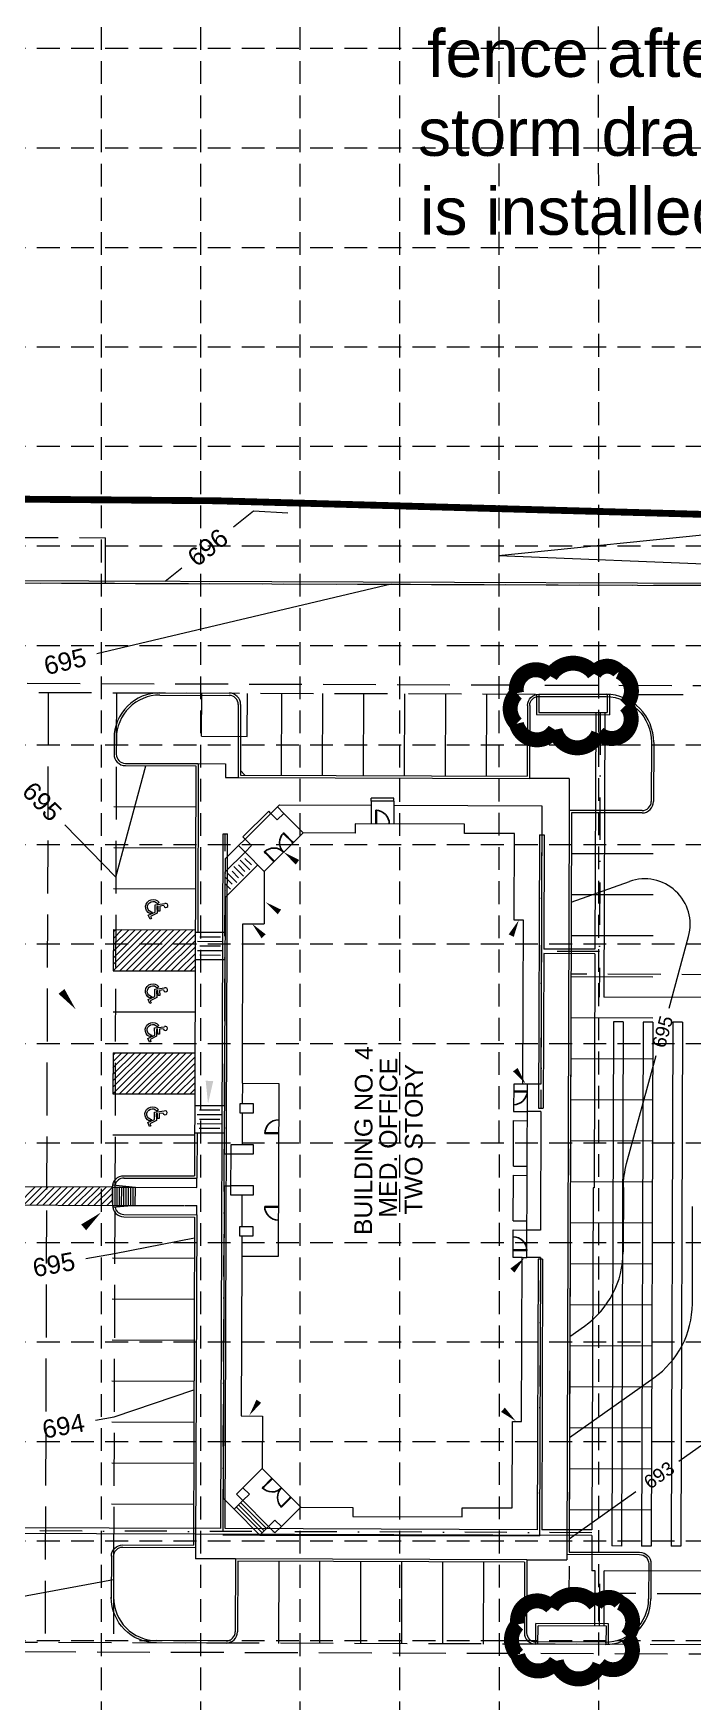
# Model space of a CAD drawing. Header units: feet. Extents: x 2476148 to 2477024, y 7088332 to 7089732.
# Drawn here: x 2476680.5 to 2476825.3, y 7089062.4 to 7089428.5 of the extents above; entities that cross this region are included whole.
import ezdxf
from ezdxf.enums import TextEntityAlignment as Align

# ---------------------------------------------------------------- set-up
doc = ezdxf.new("R2010")
doc.units = ezdxf.units.FT
doc.header["$MEASUREMENT"] = 0
for name, pattern in [('DGN Style 3', [16.243321, 11.602372, -4.640949]), ('DGN Style 4', [18.575397, 9.281897, -4.640949, 0.011602, -4.640949]), ('HIDDEN', [0.375, 0.25, -0.125])]:
    doc.linetypes.add(name, pattern=pattern)
for name, color, linetype in [('GRID', 254, 'HIDDEN'), ('LEGEND', 7, 'Continuous'), ('LIMITS OF DISTURBANCE', 1, 'HIDDEN')]:
    doc.layers.add(name, color=color, linetype=linetype)
for name, color, linetype, lineweight in [('Level 17', 7, 'Continuous', 0), ('Level 19', 7, 'Continuous', 0), ('Level 25', 7, 'Continuous', 0), ('Level 38', 7, 'Continuous', 0), ('Level 4', 7, 'Continuous', 0), ('Level 48', 7, 'Continuous', 0), ('PC', 7, 'Continuous', 0)]:
    doc.layers.add(name, color=color, linetype=linetype, lineweight=lineweight)
doc.styles.get("Standard").update_dxf_attribs({"font": 'ARIAL.TTF'})

msp = doc.modelspace()

# ---------------------------------------------------------------- linework, layer by layer
at = {"color": 0, "linetype": 'ByBlock', "lineweight": -2}
for p, q in [((2476755.72, 7089257.68), (2476755.73, 7089258.01)), ((2476755.72, 7089255.34), (2476755.72, 7089257.68)), ((2476755.89, 7089257.67), (2476755.72, 7089257.68)), ((2476755.73, 7089258.01), (2476755.89, 7089258.01)), ((2476755.81, 7089257.67), (2476755.8, 7089255.34)), ((2476755.88, 7089255.34), (2476755.89, 7089257.67)), ((2476755.89, 7089257.67), (2476755.89, 7089258.01)), ((2476735.52, 7089253.09), (2476735.4, 7089252.97)), ((2476735.64, 7089252.73), (2476735.4, 7089252.97)), ((2476735.76, 7089252.85), (2476735.52, 7089253.09)), ((2476735.76, 7089252.85), (2476735.64, 7089252.73)), ((2476737.29, 7089251.07), (2476735.64, 7089252.73)), ((2476735.69, 7089252.79), (2476737.35, 7089251.12)), ((2476737.41, 7089251.18), (2476735.76, 7089252.85)), ((2476755.88, 7089255.34), (2476755.72, 7089255.34)), ((2476755.72, 7089255.01), (2476755.72, 7089255.34)), ((2476755.88, 7089255.01), (2476755.88, 7089255.34)), ((2476731.26, 7089248.86), (2476731.38, 7089248.97)), ((2476731.5, 7089248.62), (2476731.26, 7089248.86)), ((2476731.62, 7089248.74), (2476731.38, 7089248.97)), ((2476731.62, 7089248.74), (2476731.5, 7089248.62)), ((2476733.27, 7089247.07), (2476731.62, 7089248.74)), ((2476737.41, 7089251.18), (2476737.29, 7089251.07)), ((2476737.52, 7089250.83), (2476737.29, 7089251.07)), ((2476737.64, 7089250.95), (2476737.41, 7089251.18)), ((2476733.15, 7089246.95), (2476731.5, 7089248.62)), ((2476733.21, 7089247.01), (2476731.56, 7089248.68)), ((2476733.15, 7089246.95), (2476733.27, 7089247.07)), ((2476733.39, 7089246.72), (2476733.15, 7089246.95)), ((2476733.5, 7089246.84), (2476733.27, 7089247.07)), ((2476786.02, 7089196.41), (2476786.36, 7089196.41)), ((2476786.02, 7089196.24), (2476786.35, 7089196.24)), ((2476786.35, 7089196.24), (2476786.36, 7089196.41)), ((2476788.69, 7089196.32), (2476786.35, 7089196.33)), ((2476786.35, 7089196.24), (2476788.69, 7089196.24)), ((2476786.36, 7089196.41), (2476788.69, 7089196.4)), ((2476788.69, 7089196.4), (2476789.02, 7089196.4)), ((2476788.69, 7089196.24), (2476788.69, 7089196.4)), ((2476788.69, 7089196.24), (2476789.02, 7089196.23)), ((2476789.02, 7089196.4), (2476789.02, 7089196.23)), ((2476731.73, 7089187.26), (2476731.4, 7089187.26)), ((2476731.4, 7089187.09), (2476731.4, 7089187.26)), ((2476731.73, 7089187.09), (2476731.4, 7089187.09)), ((2476734.07, 7089187.25), (2476731.73, 7089187.26)), ((2476731.73, 7089187.26), (2476731.73, 7089187.09)), ((2476731.73, 7089187.17), (2476734.07, 7089187.17)), ((2476734.07, 7089187.08), (2476731.73, 7089187.09)), ((2476734.07, 7089187.25), (2476734.07, 7089187.08)), ((2476734.4, 7089187.25), (2476734.07, 7089187.25)), ((2476734.4, 7089187.08), (2476734.07, 7089187.08)), ((2476731.68, 7089171.09), (2476731.35, 7089171.09)), ((2476731.35, 7089171.09), (2476731.35, 7089170.93)), ((2476731.68, 7089170.92), (2476731.35, 7089170.93)), ((2476734.01, 7089171.08), (2476731.68, 7089171.09)), ((2476731.68, 7089170.92), (2476731.68, 7089171.09)), ((2476731.68, 7089171.01), (2476734.01, 7089171)), ((2476734.01, 7089170.92), (2476731.68, 7089170.92)), ((2476734.01, 7089170.92), (2476734.01, 7089171.08)), ((2476734.35, 7089171.08), (2476734.01, 7089171.08)), ((2476734.35, 7089170.92), (2476734.01, 7089170.92)), ((2476785.91, 7089161.58), (2476786.24, 7089161.58)), ((2476785.91, 7089161.41), (2476786.24, 7089161.41)), ((2476786.24, 7089161.58), (2476788.57, 7089161.57)), ((2476786.24, 7089161.58), (2476786.24, 7089161.41)), ((2476788.57, 7089161.49), (2476786.24, 7089161.49)), ((2476786.24, 7089161.41), (2476788.57, 7089161.4)), ((2476788.57, 7089161.57), (2476788.91, 7089161.57)), ((2476788.57, 7089161.57), (2476788.57, 7089161.4)), ((2476788.57, 7089161.4), (2476788.91, 7089161.4)), ((2476788.91, 7089161.4), (2476788.91, 7089161.57)), ((2476732.71, 7089111.21), (2476731.05, 7089109.56)), ((2476732.77, 7089111.15), (2476731.11, 7089109.5)), ((2476732.83, 7089111.09), (2476731.16, 7089109.44)), ((2476732.95, 7089111.44), (2476732.71, 7089111.21)), ((2476732.71, 7089111.21), (2476732.83, 7089111.09)), ((2476733.06, 7089111.33), (2476732.83, 7089111.09)), ((2476731.05, 7089109.56), (2476730.81, 7089109.32)), ((2476730.81, 7089109.32), (2476730.93, 7089109.2)), ((2476731.16, 7089109.44), (2476730.93, 7089109.2)), ((2476731.16, 7089109.44), (2476731.05, 7089109.56)), ((2476736.82, 7089107.07), (2476735.16, 7089105.42)), ((2476735.22, 7089105.36), (2476736.88, 7089107.01)), ((2476736.94, 7089106.95), (2476735.28, 7089105.3)), ((2476737.06, 7089107.31), (2476736.82, 7089107.07)), ((2476736.94, 7089106.95), (2476736.82, 7089107.07)), ((2476737.18, 7089107.19), (2476736.94, 7089106.95)), ((2476735.16, 7089105.42), (2476734.92, 7089105.18)), ((2476735.04, 7089105.06), (2476734.92, 7089105.18)), ((2476735.28, 7089105.3), (2476735.04, 7089105.06)), ((2476735.28, 7089105.3), (2476735.16, 7089105.42))]:
    msp.add_line(p, q, dxfattribs=at)
for centre, major_axis, start_param, end_param in [((2476755.72, 7089255.01), (2.12, 2.12), 5.494477, 7.065273), ((2476737.64, 7089250.95), (-2.13, 2.13), -0.003891, 1.567424), ((2476733.39, 7089246.72), (-2.13, 2.13), 4.709059, 6.279978), ((2476786.02, 7089196.41), (-2.12, 2.12), 2.352884, 3.923681), ((2476734.4, 7089187.08), (-2.12, 2.12), -0.788708, 0.782088), ((2476734.35, 7089171.08), (-2.12, 2.12), 0.782088, 2.352884), ((2476785.91, 7089161.41), (-2.12, 2.12), 3.923681, 5.494477), ((2476732.95, 7089111.44), (-2.13, 2.13), 1.567383, 3.138303), ((2476737.18, 7089107.19), (-2.13, 2.13), -0.003248, 1.568067)]:
    msp.add_ellipse(centre, major_axis=major_axis, ratio=1, start_param=start_param, end_param=end_param, dxfattribs=at)
at = {"color": 0, "lineweight": 0}
for points in [[(2476735.52, 7089248.84), (2476738.16, 7089246.1), (2476738.91, 7089247.11)], [(2476731.53, 7089237.87), (2476734.23, 7089235.2), (2476734.95, 7089236.22)], [(2476728.57, 7089233.12), (2476730.65, 7089229.94), (2476731.57, 7089230.79)], [(2476787.14, 7089233.88), (2476784.93, 7089230.79), (2476786.05, 7089230.24)], [(2476689.83, 7089214.35), (2476687.38, 7089218.79), (2476686.07, 7089217.75)], [(2476788.6, 7089198.07), (2476786.89, 7089201.46), (2476785.88, 7089200.72)], [(2476718.9, 7089193.63), (2476720.05, 7089198.57), (2476718.39, 7089198.68)], [(2476695.39, 7089169.74), (2476691.05, 7089167.12), (2476692.14, 7089165.85)], [(2476788.33, 7089159.74), (2476785.3, 7089157.44), (2476786.21, 7089156.58)], [(2476727.98, 7089125.23), (2476730.58, 7089128), (2476729.54, 7089128.69)], [(2476786.49, 7089123.97), (2476784.09, 7089126.92), (2476783.26, 7089125.98)]]:
    msp.add_solid(points, dxfattribs=at)
at = {"layer": 'GRID', "color": 252, "linetype": 'HIDDEN', "lineweight": 0, "ltscale": 20}
for p, q in [((2476695.48, 7088442.41), (2476695.48, 7089709.15)), ((2476717.32, 7088442.41), (2476717.32, 7089709.15)), ((2476739.15, 7088442.41), (2476739.15, 7089709.15)), ((2476760.99, 7088442.4), (2476760.99, 7089709.15)), ((2476782.94, 7088442.45), (2476782.83, 7089709.15)), ((2476804.75, 7088442.56), (2476804.67, 7089709.15)), ((2476171.34, 7089425.24), (2477001.22, 7089425.24)), ((2476171.34, 7089403.4), (2477001.22, 7089403.4)), ((2476171.34, 7089381.56), (2477001.22, 7089381.56)), ((2476171.34, 7089359.73), (2477001.22, 7089359.73)), ((2476171.34, 7089337.89), (2477001.22, 7089337.89)), ((2476171.34, 7089316.05), (2477001.22, 7089316.05)), ((2476171.34, 7089294.21), (2477001.22, 7089294.21)), ((2476171.34, 7089272.37), (2477001.22, 7089272.37)), ((2476171.34, 7089250.53), (2477001.22, 7089250.53)), ((2476171.34, 7089228.69), (2477001.22, 7089228.69)), ((2476171.34, 7089206.85), (2477001.22, 7089206.85)), ((2476171.34, 7089185.01), (2477001.22, 7089185.01)), ((2476171.34, 7089163.17), (2477001.22, 7089163.17)), ((2476171.34, 7089141.34), (2477001.22, 7089141.34)), ((2476171.34, 7089119.5), (2477001.22, 7089119.5)), ((2476171.34, 7089097.66), (2477001.22, 7089097.66)), ((2476171.34, 7089075.82), (2477001.22, 7089075.82))]:
    msp.add_line(p, q, dxfattribs=at)
at = {"layer": 'LEGEND', "color": 170, "ltscale": 100, "const_width": 3.28}
for points in [[(2476794.09, 7089287.44, 0.520567), (2476794.09, 7089287.44, 0.765195), (2476786.68, 7089283.7, 0.417879), (2476786.63, 7089276.99, 0.6649), (2476795.1, 7089275.7, 0.744833), (2476804.66, 7089274.9, 0.975642), (2476810.61, 7089281.04, 0.520567), (2476809.13, 7089288.45, 0.520567), (2476803.69, 7089287.96, 0.540264), (2476794.09, 7089287.44)], [(2476794.37, 7089083.09, 0.520567), (2476794.37, 7089083.09, 0.765195), (2476786.96, 7089079.36, 0.417879), (2476786.91, 7089072.65, 0.6649), (2476795.38, 7089071.36, 0.744833), (2476804.93, 7089070.55, 0.975642), (2476810.88, 7089076.7, 0.520567), (2476809.4, 7089084.11, 0.520567), (2476803.97, 7089083.61, 0.540264), (2476794.37, 7089083.09)]]:
    msp.add_lwpolyline(points, format="xyb", close=True, dxfattribs=at)
at = {"layer": 'Level 17', "color": 7, "linetype": 'Continuous', "lineweight": 0}
for p, q in [((2476732.71, 7089257.33), (2476727.04, 7089251.69)), ((2476734.13, 7089258.74), (2476732.71, 7089257.33)), ((2476732.71, 7089257.33), (2476734.12, 7089255.91)), ((2476734.12, 7089255.91), (2476735.54, 7089257.32)), ((2476735.54, 7089257.32), (2476734.13, 7089258.74)), ((2476739.77, 7089253.06), (2476735.54, 7089257.32)), ((2476739.77, 7089253.06), (2476731.26, 7089244.6)), ((2476751.21, 7089253.02), (2476739.77, 7089253.06)), ((2476751.22, 7089255.02), (2476751.21, 7089253.02)), ((2476775.22, 7089254.94), (2476751.22, 7089255.02)), ((2476775.21, 7089252.94), (2476775.22, 7089254.94)), ((2476786.21, 7089252.91), (2476775.21, 7089252.94)), ((2476786.15, 7089233.91), (2476786.21, 7089252.91)), ((2476727.04, 7089251.69), (2476725.62, 7089250.28)), ((2476725.62, 7089250.28), (2476727.03, 7089248.86)), ((2476727.03, 7089248.86), (2476728.45, 7089250.27)), ((2476727.03, 7089248.86), (2476731.26, 7089244.6)), ((2476728.45, 7089250.27), (2476727.04, 7089251.69)), ((2476731.26, 7089244.6), (2476731.22, 7089233.09)), ((2476726.44, 7089198.11), (2476726.55, 7089233.11)), ((2476726.55, 7089233.11), (2476731.22, 7089233.09)), ((2476788.15, 7089233.9), (2476786.15, 7089233.91)), ((2476788.03, 7089197.9), (2476788.15, 7089233.9)), ((2476726.44, 7089198.11), (2476726.42, 7089193.61)), ((2476726.44, 7089198.11), (2476734.44, 7089198.08)), ((2476734.44, 7089198.08), (2476734.31, 7089160.08)), ((2476786.03, 7089197.91), (2476786.01, 7089191.91)), ((2476788.03, 7089197.9), (2476786.03, 7089197.91)), ((2476789.03, 7089197.9), (2476788.03, 7089197.9)), ((2476788.9, 7089159.9), (2476789.03, 7089197.9)), ((2476725.92, 7089193.61), (2476725.91, 7089191.61)), ((2476725.91, 7089191.61), (2476728.91, 7089191.6)), ((2476728.92, 7089193.6), (2476725.92, 7089193.61)), ((2476726.41, 7089191.61), (2476726.39, 7089184.61)), ((2476728.91, 7089191.6), (2476728.92, 7089193.6)), ((2476786.01, 7089191.91), (2476789.01, 7089191.9)), ((2476785.97, 7089179.91), (2476786, 7089189.91)), ((2476786, 7089189.91), (2476789, 7089189.9)), ((2476723.89, 7089184.62), (2476723.89, 7089182.62)), ((2476728.89, 7089184.6), (2476723.89, 7089184.62)), ((2476728.89, 7089182.6), (2476728.89, 7089184.6)), ((2476723.89, 7089182.62), (2476723.86, 7089175.62)), ((2476723.89, 7089182.62), (2476728.89, 7089182.6)), ((2476785.97, 7089179.91), (2476788.97, 7089179.9)), ((2476723.86, 7089175.62), (2476723.86, 7089173.62)), ((2476728.86, 7089175.6), (2476723.86, 7089175.62)), ((2476728.86, 7089173.6), (2476728.86, 7089175.6)), ((2476785.93, 7089167.91), (2476785.96, 7089177.91)), ((2476785.96, 7089177.91), (2476788.96, 7089177.9)), ((2476723.86, 7089173.62), (2476728.86, 7089173.6)), ((2476726.36, 7089173.61), (2476726.33, 7089166.61)), ((2476725.83, 7089166.61), (2476725.83, 7089164.61)), ((2476728.83, 7089166.6), (2476725.83, 7089166.61)), ((2476725.83, 7089164.61), (2476728.83, 7089164.6)), ((2476726.33, 7089164.61), (2476726.31, 7089160.11)), ((2476728.83, 7089164.6), (2476728.83, 7089166.6)), ((2476785.9, 7089159.91), (2476785.92, 7089165.91)), ((2476785.92, 7089165.91), (2476788.92, 7089165.9)), ((2476785.93, 7089167.91), (2476788.93, 7089167.9)), ((2476726.31, 7089160.11), (2476726.19, 7089125.11)), ((2476734.31, 7089160.08), (2476726.31, 7089160.11)), ((2476787.9, 7089159.9), (2476785.9, 7089159.91)), ((2476787.78, 7089123.91), (2476787.9, 7089159.9)), ((2476787.9, 7089159.9), (2476788.9, 7089159.9)), ((2476726.19, 7089125.11), (2476730.86, 7089125.09)), ((2476730.86, 7089125.09), (2476730.82, 7089113.58)), ((2476785.72, 7089104.91), (2476785.78, 7089123.91)), ((2476785.78, 7089123.91), (2476787.78, 7089123.91)), ((2476730.82, 7089113.58), (2476726.57, 7089109.35)), ((2476730.82, 7089113.58), (2476739.28, 7089105.07)), ((2476726.57, 7089109.35), (2476725.15, 7089107.94)), ((2476725.15, 7089107.94), (2476726.56, 7089106.52)), ((2476726.56, 7089106.52), (2476727.98, 7089107.93)), ((2476726.56, 7089106.52), (2476732.2, 7089100.85)), ((2476727.98, 7089107.93), (2476726.57, 7089109.35)), ((2476735.02, 7089100.84), (2476739.28, 7089105.07)), ((2476739.28, 7089105.07), (2476750.72, 7089105.03)), ((2476750.72, 7089105.03), (2476750.71, 7089103.03)), ((2476750.71, 7089103.03), (2476774.71, 7089102.95)), ((2476774.71, 7089102.95), (2476774.72, 7089104.95)), ((2476774.72, 7089104.95), (2476785.72, 7089104.91)), ((2476733.61, 7089102.26), (2476732.2, 7089100.85)), ((2476732.2, 7089100.85), (2476733.6, 7089099.43)), ((2476733.6, 7089099.43), (2476735.02, 7089100.84)), ((2476735.02, 7089100.84), (2476733.61, 7089102.26))]:
    msp.add_line(p, q, dxfattribs=at)
at = {"layer": 'Level 25', "color": 7, "linetype": 'DGN Style 3', "lineweight": 0}
for p, q in [((2476674.42, 7089317.9), (2476696.42, 7089317.83)), ((2476696.38, 7089307.83), (2476696.42, 7089317.83)), ((2476443.11, 7089308.67), (2476904.88, 7089307.14)), ((2476370.58, 7089286.91), (2476919.81, 7089285.09)), ((2476438.08, 7089284.68), (2476860.8, 7089283.29)), ((2476683.8, 7089283.87), (2476683.11, 7089075.37)), ((2476698.8, 7089283.82), (2476698.11, 7089075.32)), ((2476717.49, 7089274.26), (2476717.57, 7089283.7)), ((2476727.49, 7089274.23), (2476727.57, 7089283.67)), ((2476717.49, 7089274.26), (2476727.49, 7089274.23)), ((2476798.61, 7089222.05), (2476798.16, 7089086.15)), ((2476867.05, 7089221.82), (2476798.61, 7089222.05)), ((2476877.85, 7089085.89), (2476798.16, 7089086.15)), ((2476353.42, 7089074.46), (2476919.11, 7089072.59)), ((2476860.11, 7089074.79), (2476424.34, 7089076.23))]:
    msp.add_line(p, q, dxfattribs=at)
at = {"layer": 'Level 38', "color": 7, "linetype": 'Continuous', "lineweight": 0}
for p, q in [((2476443.11, 7089308.67), (2476904.88, 7089307.14)), ((2476443.12, 7089309.17), (2476905.38, 7089307.64)), ((2476708.3, 7089283.79), (2476723.55, 7089283.74)), ((2476708.3, 7089283.29), (2476723.55, 7089283.24)), ((2476735.05, 7089283.7), (2476735, 7089265.7)), ((2476744.05, 7089283.67), (2476744, 7089265.67)), ((2476753.05, 7089283.64), (2476753, 7089265.64)), ((2476762.05, 7089283.61), (2476761.99, 7089265.61)), ((2476771.05, 7089283.58), (2476770.99, 7089265.58)), ((2476780.05, 7089283.55), (2476779.99, 7089265.55)), ((2476791.55, 7089283.51), (2476806.3, 7089283.47)), ((2476791.55, 7089283.01), (2476806.3, 7089282.97)), ((2476725.55, 7089281.23), (2476725.49, 7089265.23)), ((2476726.05, 7089281.23), (2476726, 7089265.73)), ((2476789.05, 7089281.02), (2476788.99, 7089265.52)), ((2476789.55, 7089281.02), (2476789.49, 7089265.02)), ((2476698.27, 7089273.82), (2476698.26, 7089270.32)), ((2476698.77, 7089273.82), (2476698.76, 7089270.32)), ((2476816.27, 7089272.93), (2476816.23, 7089259.93)), ((2476816.77, 7089272.93), (2476816.73, 7089259.93)), ((2476700.75, 7089268.32), (2476716.75, 7089268.26)), ((2476700.75, 7089267.82), (2476716.25, 7089267.76)), ((2476716.25, 7089267.76), (2476715.95, 7089177.76)), ((2476716.75, 7089268.26), (2476716.63, 7089231.26)), ((2476716.75, 7089268.26), (2476722.75, 7089268.24)), ((2476722.75, 7089268.24), (2476722.74, 7089265.24)), ((2476722.74, 7089265.24), (2476725.49, 7089265.23)), ((2476725.49, 7089265.23), (2476789.49, 7089265.02)), ((2476726, 7089265.73), (2476788.99, 7089265.52)), ((2476798.24, 7089264.99), (2476789.49, 7089265.02)), ((2476798.24, 7089264.99), (2476798.22, 7089257.99)), ((2476754.73, 7089260.01), (2476754.72, 7089255.01)), ((2476759.73, 7089260.67), (2476754.73, 7089260.68)), ((2476754.73, 7089260.01), (2476754.73, 7089260.68)), ((2476759.73, 7089260), (2476754.73, 7089260.01)), ((2476759.73, 7089260), (2476759.72, 7089255)), ((2476759.73, 7089260), (2476759.73, 7089260.67)), ((2476698.22, 7089258.82), (2476716.22, 7089258.76)), ((2476732.24, 7089257.8), (2476726.57, 7089252.16)), ((2476732.71, 7089257.33), (2476732.24, 7089257.8)), ((2476734.6, 7089259.2), (2476734.13, 7089258.74)), ((2476734.6, 7089259.2), (2476754.73, 7089259.14)), ((2476759.73, 7089259.12), (2476792.22, 7089259.01)), ((2476792.22, 7089259.01), (2476792.02, 7089197.89)), ((2476798.22, 7089257.99), (2476797.68, 7089094.74)), ((2476798.72, 7089257.49), (2476798.18, 7089095.24)), ((2476814.22, 7089257.94), (2476798.22, 7089257.99)), ((2476814.22, 7089257.44), (2476798.72, 7089257.49)), ((2476698.19, 7089249.82), (2476716.19, 7089249.76)), ((2476725.62, 7089250.28), (2476722.68, 7089247.36)), ((2476727.03, 7089248.86), (2476722.68, 7089244.54)), ((2476727.04, 7089251.69), (2476726.57, 7089252.16)), ((2476729.85, 7089246.02), (2476722.66, 7089238.88)), ((2476722.68, 7089247.36), (2476722.68, 7089244.54)), ((2476724.54, 7089245.69), (2476726.66, 7089243.56)), ((2476725.6, 7089246.04), (2476727.01, 7089244.62)), ((2476725.96, 7089247.1), (2476728.08, 7089244.97)), ((2476727.02, 7089247.45), (2476728.43, 7089246.03)), ((2476816.69, 7089248.43), (2476798.69, 7089248.49)), ((2476722.66, 7089238.88), (2476722.68, 7089244.54)), ((2476722.67, 7089243.31), (2476724.18, 7089241.8)), ((2476722.67, 7089241.9), (2476723.82, 7089240.74)), ((2476723.12, 7089244.28), (2476725.24, 7089242.15)), ((2476724.19, 7089244.63), (2476725.6, 7089243.21)), ((2476698.16, 7089240.82), (2476716.16, 7089240.76)), ((2476708.16, 7089237.77), (2476707.83, 7089237.52)), ((2476722.66, 7089238.88), (2476722.47, 7089182.62)), ((2476722.66, 7089240.49), (2476722.76, 7089240.39)), ((2476816.66, 7089239.43), (2476798.66, 7089239.49)), ((2476706.7, 7089235.61), (2476706.14, 7089235.34)), ((2476698.13, 7089231.82), (2476698.1, 7089222.82)), ((2476698.1, 7089222.82), (2476707.13, 7089231.79)), ((2476698.11, 7089225.65), (2476704.3, 7089231.8)), ((2476698.11, 7089224.24), (2476705.72, 7089231.8)), ((2476698.12, 7089228.48), (2476701.48, 7089231.81)), ((2476698.12, 7089227.07), (2476702.89, 7089231.81)), ((2476698.13, 7089231.31), (2476698.65, 7089231.82)), ((2476698.13, 7089229.89), (2476700.06, 7089231.82)), ((2476698.13, 7089231.82), (2476716.13, 7089231.76)), ((2476699.52, 7089222.82), (2476708.55, 7089231.79)), ((2476700.93, 7089222.81), (2476709.96, 7089231.78)), ((2476702.35, 7089222.81), (2476711.38, 7089231.78)), ((2476703.76, 7089222.8), (2476712.79, 7089231.78)), ((2476705.17, 7089222.8), (2476714.2, 7089231.77)), ((2476706.59, 7089222.8), (2476715.62, 7089231.77)), ((2476708, 7089222.79), (2476716.13, 7089230.86)), ((2476716.13, 7089231.26), (2476722.63, 7089231.24)), ((2476816.63, 7089230.43), (2476798.63, 7089230.49)), ((2476709.42, 7089222.79), (2476716.13, 7089229.45)), ((2476710.83, 7089222.78), (2476716.12, 7089228.04)), ((2476716.62, 7089229.26), (2476722.12, 7089229.24)), ((2476716.62, 7089227.26), (2476722.12, 7089227.24)), ((2476717.12, 7089228.26), (2476721.62, 7089228.25)), ((2476717.13, 7089230.26), (2476721.63, 7089230.25)), ((2476712.25, 7089222.78), (2476716.12, 7089226.62)), ((2476713.66, 7089222.77), (2476716.11, 7089225.21)), ((2476715.07, 7089222.77), (2476716.11, 7089223.79)), ((2476716.11, 7089225.26), (2476722.61, 7089225.24)), ((2476717.11, 7089226.26), (2476721.61, 7089226.25)), ((2476698.1, 7089222.82), (2476716.1, 7089222.76)), ((2476816.6, 7089221.43), (2476798.6, 7089221.49)), ((2476706.65, 7089217.11), (2476706.09, 7089216.84)), ((2476708.11, 7089219.26), (2476707.77, 7089219.02)), ((2476698.07, 7089213.82), (2476716.07, 7089213.76)), ((2476816.57, 7089212.43), (2476798.57, 7089212.49)), ((2476706.61, 7089208.61), (2476706.05, 7089208.34)), ((2476708.07, 7089210.77), (2476707.74, 7089210.52)), ((2476698.04, 7089204.82), (2476698.01, 7089195.82)), ((2476698.02, 7089198.65), (2476704.21, 7089204.8)), ((2476698.02, 7089197.24), (2476705.63, 7089204.8)), ((2476698.03, 7089201.48), (2476701.39, 7089204.81)), ((2476698.03, 7089200.07), (2476702.8, 7089204.81)), ((2476698.04, 7089204.31), (2476698.56, 7089204.82)), ((2476698.04, 7089202.89), (2476699.97, 7089204.82)), ((2476698.04, 7089204.82), (2476716.04, 7089204.76)), ((2476698.01, 7089195.82), (2476707.04, 7089204.79)), ((2476699.43, 7089195.82), (2476708.46, 7089204.79)), ((2476700.84, 7089195.81), (2476709.87, 7089204.78)), ((2476702.26, 7089195.81), (2476711.29, 7089204.78)), ((2476703.67, 7089195.81), (2476712.7, 7089204.78)), ((2476705.08, 7089195.8), (2476714.11, 7089204.77)), ((2476706.5, 7089195.8), (2476715.53, 7089204.77)), ((2476707.91, 7089195.79), (2476716.04, 7089203.86)), ((2476709.33, 7089195.79), (2476716.04, 7089202.45)), ((2476816.54, 7089203.43), (2476798.54, 7089203.49)), ((2476710.74, 7089195.78), (2476716.03, 7089201.04)), ((2476712.16, 7089195.78), (2476716.03, 7089199.62)), ((2476713.57, 7089195.77), (2476716.02, 7089198.21)), ((2476792.02, 7089197.89), (2476789.03, 7089197.9)), ((2476698.01, 7089195.82), (2476716.01, 7089195.76)), ((2476714.98, 7089195.77), (2476716.02, 7089196.79)), ((2476816.51, 7089194.43), (2476798.51, 7089194.49)), ((2476708.02, 7089192.26), (2476707.68, 7089192.02)), ((2476716.01, 7089193.26), (2476722.51, 7089193.24)), ((2476716.5, 7089191.26), (2476722, 7089191.24)), ((2476717, 7089192.26), (2476721.5, 7089192.25)), ((2476717, 7089190.26), (2476721.5, 7089190.25)), ((2476792, 7089191.89), (2476789.01, 7089191.9)), ((2476792, 7089191.89), (2476791.92, 7089165.89)), ((2476697.98, 7089186.82), (2476715.98, 7089186.76)), ((2476706.56, 7089190.11), (2476706, 7089189.84)), ((2476715.99, 7089187.26), (2476722.49, 7089187.24)), ((2476716.49, 7089187.26), (2476716.45, 7089177.26)), ((2476716.49, 7089189.26), (2476721.99, 7089189.24)), ((2476716.99, 7089188.26), (2476721.49, 7089188.25)), ((2476816.48, 7089185.43), (2476798.48, 7089185.49)), ((2476722.47, 7089182.62), (2476723.89, 7089182.62)), ((2476698, 7089175.82), (2476702.94, 7089175.31)), ((2476700.45, 7089177.82), (2476715.95, 7089177.76)), ((2476700.45, 7089177.32), (2476716.45, 7089177.26)), ((2476716.45, 7089175.26), (2476716.45, 7089177.26)), ((2476722.45, 7089175.62), (2476722.22, 7089107.09)), ((2476722.45, 7089175.62), (2476723.86, 7089175.62)), ((2476816.45, 7089176.43), (2476798.45, 7089176.49)), ((2476697.94, 7089175.32), (2476673.9, 7089175.4)), ((2476680.97, 7089175.38), (2476676.96, 7089171.39)), ((2476682.38, 7089175.38), (2476678.37, 7089171.39)), ((2476683.8, 7089175.37), (2476679.79, 7089171.38)), ((2476685.21, 7089175.37), (2476681.2, 7089171.38)), ((2476686.63, 7089175.36), (2476682.61, 7089171.37)), ((2476688.04, 7089175.36), (2476684.03, 7089171.37)), ((2476689.46, 7089175.35), (2476685.44, 7089171.37)), ((2476690.87, 7089175.35), (2476686.86, 7089171.36)), ((2476692.28, 7089175.34), (2476688.27, 7089171.36)), ((2476693.7, 7089175.34), (2476689.68, 7089171.35)), ((2476695.11, 7089175.33), (2476691.1, 7089171.35)), ((2476696.53, 7089175.33), (2476692.51, 7089171.34)), ((2476697.94, 7089175.32), (2476693.93, 7089171.34)), ((2476697.94, 7089173.91), (2476695.34, 7089171.33)), ((2476697.93, 7089172.5), (2476696.76, 7089171.33)), ((2476697.95, 7089175.32), (2476697.93, 7089171.32)), ((2476697.94, 7089175.32), (2476702.94, 7089175.31)), ((2476698.45, 7089175.32), (2476698.43, 7089171.32)), ((2476702.93, 7089171.31), (2476702.94, 7089175.31)), ((2476702.94, 7089175.31), (2476716.45, 7089175.26)), ((2476673.89, 7089171.4), (2476697.97, 7089171.32)), ((2476697.97, 7089171.32), (2476702.93, 7089171.31)), ((2476702.93, 7089171.31), (2476697.98, 7089170.83)), ((2476700.42, 7089168.82), (2476715.92, 7089168.76)), ((2476700.43, 7089169.32), (2476716.43, 7089169.26)), ((2476702.93, 7089171.31), (2476713.73, 7089171.27)), ((2476713.91, 7089171.27), (2476716.43, 7089171.26)), ((2476715.92, 7089168.76), (2476715.69, 7089096.76)), ((2476716.43, 7089169.26), (2476716.18, 7089096.26)), ((2476716.43, 7089169.26), (2476716.43, 7089171.26)), ((2476791.92, 7089165.89), (2476788.92, 7089165.9)), ((2476816.42, 7089167.43), (2476798.42, 7089167.49)), ((2476697.89, 7089159.82), (2476715.89, 7089159.76)), ((2476791.9, 7089159.89), (2476788.9, 7089159.9)), ((2476791.9, 7089159.89), (2476791.69, 7089098.76)), ((2476816.39, 7089158.43), (2476798.39, 7089158.49)), ((2476697.86, 7089150.82), (2476715.86, 7089150.76)), ((2476816.36, 7089149.43), (2476798.36, 7089149.49)), ((2476697.83, 7089141.82), (2476715.83, 7089141.76)), ((2476816.33, 7089140.43), (2476798.33, 7089140.49)), ((2476697.81, 7089132.82), (2476715.8, 7089132.76)), ((2476816.3, 7089131.43), (2476798.3, 7089131.49)), ((2476697.78, 7089123.82), (2476715.78, 7089123.76)), ((2476816.27, 7089122.43), (2476798.27, 7089122.49)), ((2476697.75, 7089114.82), (2476715.75, 7089114.76)), ((2476816.24, 7089113.43), (2476798.24, 7089113.49)), ((2476722.22, 7089107.09), (2476724.66, 7089104.64)), ((2476724.66, 7089104.64), (2476726.56, 7089106.52)), ((2476726.08, 7089106.05), (2476731.72, 7089100.38)), ((2476697.72, 7089105.82), (2476715.72, 7089105.76)), ((2476724.66, 7089104.64), (2476730.29, 7089098.96)), ((2476725.13, 7089105.11), (2476730.77, 7089099.43)), ((2476725.61, 7089105.58), (2476731.24, 7089099.9)), ((2476816.21, 7089104.43), (2476798.21, 7089104.49)), ((2476730.29, 7089098.96), (2476732.2, 7089100.85)), ((2476730.29, 7089098.97), (2476791.69, 7089098.76)), ((2476700.18, 7089096.32), (2476716.18, 7089096.26)), ((2476700.19, 7089096.82), (2476715.69, 7089096.76)), ((2476716.18, 7089096.26), (2476716.18, 7089093.76)), ((2476798.18, 7089095.24), (2476813.68, 7089095.19)), ((2476697.68, 7089094.32), (2476697.65, 7089085.32)), ((2476698.18, 7089094.32), (2476698.15, 7089085.32)), ((2476724.93, 7089093.73), (2476716.18, 7089093.76)), ((2476724.93, 7089093.73), (2476724.87, 7089077.73)), ((2476788.93, 7089093.52), (2476724.93, 7089093.73)), ((2476725.42, 7089093.23), (2476725.37, 7089077.73)), ((2476788.42, 7089093.02), (2476725.42, 7089093.23)), ((2476734.42, 7089093.2), (2476734.36, 7089075.2)), ((2476743.42, 7089093.17), (2476743.36, 7089075.17)), ((2476752.42, 7089093.14), (2476752.36, 7089075.14)), ((2476761.42, 7089093.11), (2476761.36, 7089075.11)), ((2476770.42, 7089093.08), (2476770.36, 7089075.08)), ((2476779.42, 7089093.05), (2476779.36, 7089075.05)), ((2476788.42, 7089093.02), (2476788.37, 7089077.52)), ((2476788.93, 7089093.52), (2476788.87, 7089077.52)), ((2476788.93, 7089093.52), (2476797.68, 7089093.49)), ((2476797.68, 7089094.74), (2476813.68, 7089094.69)), ((2476797.68, 7089094.74), (2476797.68, 7089093.49)), ((2476815.67, 7089092.68), (2476815.65, 7089084.93)), ((2476816.17, 7089092.68), (2476816.15, 7089084.93)), ((2476697.65, 7089085.32), (2476697.65, 7089085.07)), ((2476698.15, 7089085.32), (2476698.15, 7089085.32)), ((2476722.86, 7089075.24), (2476707.61, 7089075.29)), ((2476722.87, 7089075.74), (2476707.62, 7089075.79)), ((2476806.11, 7089074.97), (2476790.86, 7089075.02)), ((2476806.12, 7089075.47), (2476790.87, 7089075.52))]:
    msp.add_line(p, q, dxfattribs=at)
at = {"layer": 'Level 38', "color": 7, "lineweight": 0}
for p, q in [((2476697.93, 7089171.82), (2476697.94, 7089174.82)), ((2476698.93, 7089171.32), (2476698.94, 7089175.32)), ((2476699.43, 7089171.32), (2476699.44, 7089175.32)), ((2476699.93, 7089171.32), (2476699.94, 7089175.32)), ((2476700.43, 7089171.32), (2476700.44, 7089175.32)), ((2476700.93, 7089171.31), (2476700.94, 7089175.31)), ((2476701.43, 7089171.31), (2476701.44, 7089175.31)), ((2476701.93, 7089171.31), (2476701.94, 7089175.31)), ((2476702.43, 7089171.31), (2476702.44, 7089175.31))]:
    msp.add_line(p, q, dxfattribs=at)
at = {"layer": 'Level 38', "color": 7, "linetype": 'Continuous', "lineweight": 0, "flags": 128}
for points in [[(2476709.2, 7089237.09), (2476708.33, 7089237), (2476708.34, 7089235.89), (2476707.98, 7089235.86), (2476707.93, 7089236.95), (2476707.67, 7089236.93), (2476707.71, 7089235.44), (2476706.27, 7089234.74), (2476706.47, 7089234.25), (2476706.17, 7089234.12), (2476705.79, 7089234.97), (2476707.3, 7089235.68), (2476707.27, 7089237.29), (2476709.42, 7089237.53)], [(2476709.14, 7089218.58), (2476708.28, 7089218.49), (2476708.29, 7089217.39), (2476707.93, 7089217.36), (2476707.88, 7089218.44), (2476707.61, 7089218.42), (2476707.66, 7089216.93), (2476706.22, 7089216.23), (2476706.42, 7089215.75), (2476706.12, 7089215.62), (2476705.74, 7089216.47), (2476707.25, 7089217.17), (2476707.21, 7089218.79), (2476709.36, 7089219.03)], [(2476709.11, 7089210.09), (2476708.24, 7089210), (2476708.26, 7089208.89), (2476707.89, 7089208.86), (2476707.84, 7089209.95), (2476707.58, 7089209.93), (2476707.62, 7089208.44), (2476706.18, 7089207.74), (2476706.38, 7089207.25), (2476706.08, 7089207.12), (2476705.7, 7089207.97), (2476707.21, 7089208.68), (2476707.18, 7089210.29), (2476709.33, 7089210.53)], [(2476709.05, 7089191.58), (2476708.19, 7089191.49), (2476708.2, 7089190.39), (2476707.84, 7089190.36), (2476707.79, 7089191.44), (2476707.52, 7089191.42), (2476707.57, 7089189.93), (2476706.13, 7089189.23), (2476706.33, 7089188.75), (2476706.03, 7089188.62), (2476705.65, 7089189.47), (2476707.16, 7089190.17), (2476707.12, 7089191.79), (2476709.27, 7089192.03)]]:
    msp.add_lwpolyline(points, dxfattribs=at)
at = {"layer": 'Level 38', "color": 7, "linetype": 'Continuous', "lineweight": 0}
for centre, radius, start, end in [((2476708.27, 7089273.79), 10, 89.8103, 179.8103), ((2476708.27, 7089273.79), 9.5, 89.8103, 179.8103), ((2476723.55, 7089281.24), 2.5, 359.8103, 89.8103), ((2476723.55, 7089281.24), 2, 359.8103, 89.8103), ((2476806.27, 7089272.97), 10.5, 359.8103, 89.8103), ((2476700.76, 7089270.32), 2.5, 179.8103, 269.8103), ((2476700.76, 7089270.32), 2, 179.8103, 269.8103), ((2476814.23, 7089259.94), 2, 269.8103, 359.8103), ((2476814.23, 7089259.94), 2.5, 269.8103, 359.8103), ((2476709.64, 7089237.14), 0.451, 186.1258, 119.3084), ((2476709.58, 7089218.63), 0.451, 186.1258, 119.3084), ((2476709.55, 7089210.14), 0.451, 186.1258, 119.3084), ((2476709.49, 7089191.63), 0.451, 186.1258, 119.3084), ((2476700.45, 7089175.32), 2, 89.8103, 166.9062), ((2476700.43, 7089171.32), 2.5, 179.8103, 269.8103), ((2476700.43, 7089171.32), 2, 192.7145, 269.8103), ((2476707.65, 7089085.29), 9.5, 179.8101, 269.8103), ((2476806.15, 7089084.97), 10, 269.8103, 359.8103), ((2476806.15, 7089084.97), 9.5, 269.8103, 359.8103), ((2476722.87, 7089077.74), 2.5, 269.8103, 359.8103), ((2476722.87, 7089077.74), 2, 269.8103, 359.8103), ((2476790.87, 7089077.52), 2.5, 179.8103, 269.8103), ((2476790.87, 7089077.52), 2, 179.8103, 269.8103)]:
    msp.add_arc(centre, radius, start, end, dxfattribs=at)
at = {"layer": 'Level 38', "color": 7, "linetype": 'Continuous', "lineweight": 0, "extrusion": (0, 0, -1)}
for centre, radius, start, end in [((-2476708.77, 7089273.29), 10.5, 84.8207, 90.1897), ((-2476791.55, 7089281.01), 2.5, 0.1897, 90.1897), ((-2476791.55, 7089281.01), 2, 0.1897, 90.1897), ((-2476806.27, 7089272.97), 10, 90.1897, 180.1897), ((-2476706.83, 7089236.82), 1.63, 294.8705, 144.6341), ((-2476706.83, 7089236.82), 1.21, 275.9434, 144.6341), ((-2476706.77, 7089218.31), 1.63, 294.8705, 144.6341), ((-2476706.77, 7089218.31), 1.21, 275.9434, 144.6341), ((-2476706.74, 7089209.82), 1.63, 294.8705, 144.6341), ((-2476706.74, 7089209.82), 1.21, 275.9434, 144.6341), ((-2476706.68, 7089191.31), 1.63, 294.8705, 144.6341), ((-2476706.68, 7089191.31), 1.21, 275.9434, 144.6341), ((-2476700.45, 7089175.32), 2.5, 0.1897, 90.1897), ((-2476700.18, 7089094.32), 2.5, 0.1897, 90.1897), ((-2476700.18, 7089094.32), 2, 0.1897, 90.1897), ((-2476813.67, 7089092.69), 2.5, 90.1897, 180.1897), ((-2476813.67, 7089092.69), 2, 90.1897, 180.1897), ((-2476707.65, 7089085.29), 10, 270.1897, 0.1897)]:
    msp.add_arc(centre, radius, start, end, dxfattribs=at)
at = {"layer": 'Level 48', "color": 5, "linetype": 'Continuous', "lineweight": 0}
for p, q in [((2476791.05, 7089283.52), (2476791.04, 7089279.02)), ((2476791.55, 7089283.51), (2476791.54, 7089279.51)), ((2476806.55, 7089283.47), (2476806.54, 7089279.47)), ((2476807.05, 7089283.46), (2476807.04, 7089278.96)), ((2476791.04, 7089279.02), (2476807.04, 7089278.96)), ((2476791.54, 7089279.51), (2476806.54, 7089279.47)), ((2476804.04, 7089279.47), (2476803.87, 7089227.53)), ((2476806.04, 7089279.47), (2476805.83, 7089217.03)), ((2476721.7, 7089100.37), (2476722.2, 7089252.87)), ((2476722.2, 7089252.87), (2476723.2, 7089252.87)), ((2476722.7, 7089100.37), (2476723.2, 7089252.87)), ((2476791.7, 7089252.64), (2476791.5, 7089192.64)), ((2476791.7, 7089252.64), (2476792.7, 7089252.64)), ((2476792.7, 7089252.64), (2476792.62, 7089227.57)), ((2476803.87, 7089227.53), (2476792.62, 7089227.57)), ((2476792.62, 7089226.57), (2476792.5, 7089192.64)), ((2476803.87, 7089226.53), (2476792.62, 7089226.57)), ((2476803.87, 7089226.53), (2476803.7, 7089175.13)), ((2476873.29, 7089216.8), (2476805.83, 7089217.03)), ((2476807.97, 7089211.57), (2476807.59, 7089096.57)), ((2476810.08, 7089211.56), (2476807.97, 7089211.57)), ((2476810.08, 7089211.56), (2476809.7, 7089096.56)), ((2476814.47, 7089211.55), (2476814.09, 7089096.55)), ((2476816.58, 7089211.54), (2476814.47, 7089211.55)), ((2476816.58, 7089211.54), (2476816.2, 7089096.54)), ((2476820.97, 7089211.53), (2476820.59, 7089096.53)), ((2476823.08, 7089211.52), (2476820.97, 7089211.53)), ((2476823.08, 7089211.52), (2476822.7, 7089096.52)), ((2476791.5, 7089192.64), (2476792.5, 7089192.64)), ((2476803.46, 7089175.13), (2476803.21, 7089100.1)), ((2476803.7, 7089175.13), (2476803.46, 7089175.13)), ((2476791.39, 7089159.51), (2476791.2, 7089100.14)), ((2476792.39, 7089159.51), (2476791.39, 7089159.51)), ((2476792.39, 7089159.51), (2476792.2, 7089100.14)), ((2476803.2, 7089098.85), (2476642.69, 7089099.38)), ((2476721.7, 7089100.37), (2476646.82, 7089100.62)), ((2476722.19, 7089098.99), (2476791.69, 7089098.76)), ((2476791.2, 7089100.14), (2476722.7, 7089100.37)), ((2476803.21, 7089100.1), (2476792.2, 7089100.14)), ((2476803.2, 7089098.85), (2476803.18, 7089091.13)), ((2476809.7, 7089096.56), (2476807.59, 7089096.57)), ((2476816.2, 7089096.54), (2476814.09, 7089096.55)), ((2476822.7, 7089096.52), (2476820.59, 7089096.53)), ((2476803.92, 7089091.13), (2476803.18, 7089091.13)), ((2476803.88, 7089078.97), (2476803.92, 7089091.13)), ((2476805.88, 7089078.97), (2476805.92, 7089091.13)), ((2476851.67, 7089090.97), (2476805.92, 7089091.13)), ((2476790.86, 7089075.02), (2476790.88, 7089079.52)), ((2476806.88, 7089079.46), (2476790.88, 7089079.52)), ((2476791.36, 7089075.01), (2476791.38, 7089079.01)), ((2476806.38, 7089078.96), (2476791.38, 7089079.01)), ((2476806.36, 7089074.96), (2476806.38, 7089078.96)), ((2476806.86, 7089074.96), (2476806.88, 7089079.46))]:
    msp.add_line(p, q, dxfattribs=at)
at = {"layer": 'Level 48', "color": 5, "linetype": 'DGN Style 4', "lineweight": 0}
for p, q in [((2476805.04, 7089279.47), (2476804.83, 7089217.03)), ((2476722.2, 7089099.74), (2476722.7, 7089252.87)), ((2476792.2, 7089252.64), (2476792, 7089192.64)), ((2476804.87, 7089227.03), (2476792.12, 7089227.07)), ((2476791.89, 7089159.51), (2476791.69, 7089098.76)), ((2476803.21, 7089099.48), (2476642.7, 7089100.01)), ((2476804.88, 7089078.97), (2476804.92, 7089091.13))]:
    msp.add_line(p, q, dxfattribs=at)
at = {"layer": 'LIMITS OF DISTURBANCE', "lineweight": 13, "ltscale": 30, "const_width": 1.5}
msp.add_lwpolyline([(2476901.61, 7088810.86), (2476911.5, 7088815.33), (2476907.38, 7088824.29), (2476903.64, 7088848.51, 0.27777), (2476934.33, 7088907.88), (2476935.87, 7089113.57), (2476924.36, 7089113.45), (2476930.71, 7089282.85), (2476911.3, 7089293.41), (2476911.3, 7089312.32), (2476897.15, 7089316.55), (2476909.21, 7089365.35), (2476873.88, 7089373.57), (2476859.12, 7089334.36), (2476845.64, 7089333.22), (2476841.16, 7089322.58), (2476720.72, 7089325.94), (2476429.87, 7089328.33), (2476430.35, 7089360.83), (2476397.23, 7089364.55), (2476393.59, 7089353.37)], format="xyb", dxfattribs=at)
at = {"layer": 'PC', "color": 35, "linetype": 'Continuous', "lineweight": 0}
for p, q in [((2476724.52, 7089320.23), (2476728.92, 7089323.73)), ((2476728.92, 7089323.73), (2476736.42, 7089323.28)), ((2476782.68, 7089313.9), (2476843.57, 7089320.14)), ((2476709.49, 7089308.28), (2476713.15, 7089311.19)), ((2476782.68, 7089313.9), (2476870.65, 7089310.4)), ((2476759.14, 7089307.62), (2476694.48, 7089292.33)), ((2476698.67, 7089243.32), (2476705.26, 7089267.8)), ((2476727, 7089265.73), (2476726, 7089266.73)), ((2476698.67, 7089243.32), (2476687.47, 7089254.81)), ((2476798.65, 7089237.87), (2476811.45, 7089242.4)), ((2476820.14, 7089214.61), (2476824.43, 7089230.33)), ((2476810.82, 7089180.47), (2476817.31, 7089204.24)), ((2476810.12, 7089175.27), (2476810.07, 7089161.13)), ((2476825.26, 7089149.71), (2476825.33, 7089171.08)), ((2476698.4, 7089160.78), (2476715.91, 7089164.16)), ((2476692.09, 7089159.63), (2476698.4, 7089160.78)), ((2476798.35, 7089142.57), (2476801.56, 7089144.83)), ((2476798.26, 7089120.35), (2476816.8, 7089133.44)), ((2476698.28, 7089124.94), (2476715.8, 7089130.83)), ((2476694.19, 7089124.19), (2476698.28, 7089124.94)), ((2476822.32, 7089115.2), (2476834.59, 7089123.89)), ((2476798.2, 7089098.13), (2476812.88, 7089108.52)), ((2476698.16, 7089089.1), (2476673.15, 7089084.53))]:
    msp.add_line(p, q, dxfattribs=at)
for centre, radius, start, end in [((2476814.79, 7089232.97), 10, 344.7324, 109.4896), ((2476790.07, 7089161.2), 20, 305.0674, 359.8055), ((2476805.26, 7089149.78), 20, 305.2327, 359.8055)]:
    msp.add_arc(centre, radius, start, end, dxfattribs=at)
at = {"layer": 'PC', "color": 35, "linetype": 'Continuous', "lineweight": 0, "extrusion": (0, 0, -1)}
msp.add_arc((-2476830.12, 7089175.21), 20, 0.1945, 15.2676, dxfattribs=at)

# ---------------------------------------------------------------- texts
at = {"insert": (2476801.3, 7089446.67), "char_height": 10.3905, "width": 77.9108, "attachment_point": 2}
msp.add_mtext('Install silt fence after storm drain is installed.', dxfattribs=at)
at = {"layer": 'Level 19', "color": 7, "linetype": 'Continuous', "lineweight": 13}
for s, p in [('BUILDING NO. 4', (2476754.92, 7089164.78)), ('MED. OFFICE', (2476760.36, 7089168.6)), ('TWO STORY', (2476765.97, 7089169.31))]:
    msp.add_text(s, height=3.9, rotation=89.788, dxfattribs=at).set_placement(p)
at = {"layer": 'Level 4', "color": 35, "linetype": 'Continuous', "lineweight": 0}
for s, height, rotation, p in [('696', 4, 38.4846, (2476718.83, 7089315.71)), ('695', 4, 13.3058, (2476687.5, 7089290.68)), ('695', 4, 314.2742, (2476682.46, 7089259.95)), ('695', 3, 74.7324, (2476818.73, 7089209.43)), ('695', 4, 10.3695, (2476685.04, 7089158.34)), ('694', 4, 10.3695, (2476687.14, 7089122.9)), ('693', 3, 35.2929, (2476817.95, 7089112.11))]:
    msp.add_text(s, height=height, rotation=rotation, dxfattribs=at).set_placement(p, align=Align.MIDDLE_CENTER)

doc.saveas('drawing.dxf')
